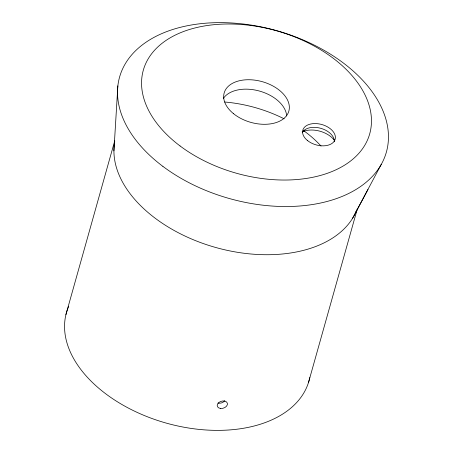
<?xml version="1.0" encoding="UTF-8"?>
<svg xmlns="http://www.w3.org/2000/svg" width="453" height="453" viewBox="0 0 453 453"><rect width="100%" height="100%" fill="white"/><g stroke="black" fill="none" stroke-linecap="round" stroke-linejoin="round"><path stroke-width="0.68" d="M113.918 150.877L117.854 85.872M65.917 314.654L114.751 140.798M308.442 382.7L357.508 208.267M355.815 212.236L381.267 164.377M352.4 218.595L367.978 189.507M224.722 102.01A104.983 66.07 15.7 0 1 284.15 118.828M303.487 130.532A104.983 66.07 15.7 0 1 321.013 146.053M309.801 377.575A125.979 79.281 15.7 0 1 163.743 422.377A125.979 79.281 15.7 0 1 68.669 306.381M356.613 210.362A125.979 79.281 15.7 0 1 215.033 247.293A125.979 79.281 15.7 0 1 114.756 141.568M224.762 400.707A5.249 3.907 -19.9 0 1 218.052 403.028M302.513 132.191A16.795 10.572 15.7 0 1 321.251 128.442A16.795 10.572 15.7 0 1 334.314 141.766M302.179 131.891A20.997 13.216 15.7 0 1 334.45 140.39M223.363 98.397A33.596 21.144 15.7 0 1 259.393 91.036A33.596 21.144 15.7 0 1 286.675 115.945M162.893 166.381A138.578 87.214 15.7 0 0 385.656 154.479A138.578 87.214 15.7 0 0 210.385 22.888A138.578 87.214 15.7 0 0 162.893 166.381M180.073 145.968A117.582 73.998 15.7 0 0 369.087 135.866A117.582 73.998 15.7 0 0 220.373 24.213A117.582 73.998 15.7 0 0 180.073 145.968M220.651 408.459A5.249 3.613 -16.7 0 0 227.366 403.249A5.249 3.613 -16.7 0 0 218.963 402.434A5.249 3.613 -16.7 0 0 220.651 408.459M307.474 140.526A16.795 10.572 15.7 0 0 334.88 140.022A16.795 10.572 15.7 0 0 314.58 123.561A16.795 10.572 15.7 0 0 307.474 140.526M233.499 113.658A33.596 21.144 15.7 0 0 288.312 112.655A33.596 21.144 15.7 0 0 247.717 79.734A33.596 21.144 15.7 0 0 233.499 113.658"/></g></svg>
